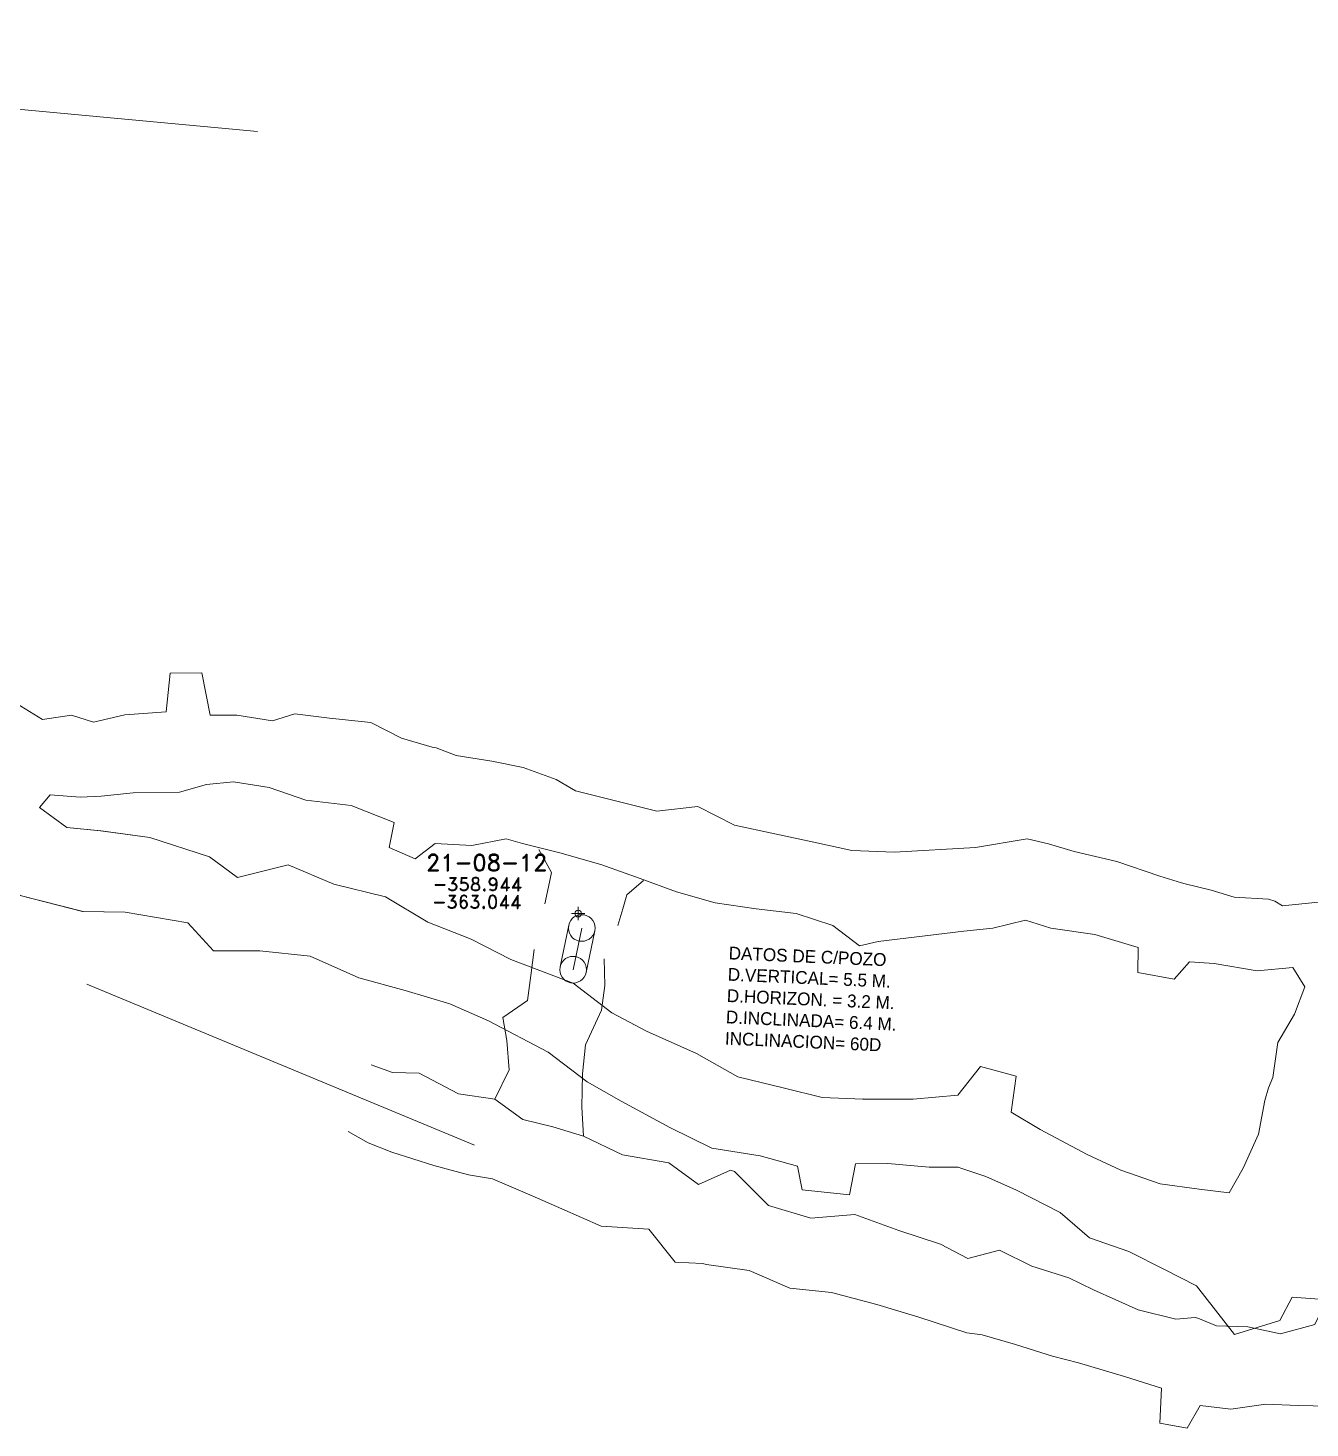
# Model space of a CAD drawing. Extents: x 0 to 99091, y -1812 to 13278.
# Drawn here: x 9610 to 9706.2, y 10090.3 to 10195.3 of the extents above; entities that cross this region are included whole.
import ezdxf
from ezdxf.enums import TextEntityAlignment as Align

# ---------------------------------------------------------------- set-up
doc = ezdxf.new("R2010")
doc.units = 0
doc.header["$MEASUREMENT"] = 0
doc.header["$PDMODE"] = 34
doc.header["$PDSIZE"] = 0.5
for name, color, linetype in [('F-440-8648-EW-SCR', 1, 'Continuous'), ('F-440-9081-E-SCR', 154, 'Continuous'), ('F-460-8733-W-SCR', 160, 'Continuous'), ('MARGEN', 7, 'Continuous')]:
    doc.layers.add(name, color=color, linetype=linetype)
doc.styles.add('ROMAND', font='ROMAND.SHX')
doc.styles.add('ROMANS', font='ROMANS.SHX', dxfattribs={"width": 2.5})

# ---------------------------------------------------------------- blocks, each defined once
blk = doc.blocks.new('F2')
at = {"lineweight": 0}
blk.add_point((0, 0), dxfattribs=at)
at = {"lineweight": 0, "style": 'ROMAND'}
for tag, height, p in [('NOMBRE', 1.25, (0.2, 6.62)), ('CIELO', 1, (0.14, 4.62)), ('PISO', 1, (0.14, 3.25))]:
    blk.add_attdef(tag, text='', height=height, dxfattribs=at).set_placement(p, align=Align.CENTER)
at = {"lineweight": 0, "style": 'ROMANS', "flags": 1}
for tag, p in [('MINA', (-0.07, -3.26)), ('LOCALIZACION', (-0.07, -4.93)), ('ESTRUCTURA', (-0.07, -6.62)), ('NIVEL', (-0.07, -8.29)), ('OBRA', (-0.07, -10.12)), ('FECHA', (-0.07, -11.79)), ('ATRAS', (-0.07, -13.48)), ('TOPOGRAFO', (2.67, -15.3))]:
    blk.add_attdef(tag, text='', height=1.25, dxfattribs=at).set_placement(p, align=Align.CENTER)

msp = doc.modelspace()

# ---------------------------------------------------------------- linework, layer by layer
at = {"color": 0, "linetype": 'Continuous', "lineweight": 0, "ltscale": 5, "flags": 128}
for points, elevation in [([(9627.25, 10187.53), (9543.9, 10195.3)], -716.56), ([(9643.54, 10111.48), (9614.45, 10123.55)], -371.04)]:
    msp.add_lwpolyline(points, dxfattribs=dict(at, elevation=elevation))
at = {"color": 3, "linetype": 'Continuous', "lineweight": 0, "ltscale": 5, "flags": 128}
for points in [[(9649.95, 10124.85), (9650.6, 10127.98)], [(9651.91, 10124.44), (9652.56, 10127.57)]]:
    msp.add_lwpolyline(points, dxfattribs=at)
at = {"color": 1, "linetype": 'Continuous', "lineweight": 0, "ltscale": 5, "flags": 128}
msp.add_lwpolyline([(9650.93, 10124.64), (9651.58, 10127.77)], dxfattribs=at)
at = {"color": 3, "linetype": 'Continuous', "lineweight": 0, "ltscale": 5}
for centre in [(9651.58, 10127.77), (9650.93, 10124.64)]:
    msp.add_circle(centre, 1, dxfattribs=at)
at = {"layer": 'F-440-8648-EW-SCR', "color": 1, "linetype": 'Continuous', "lineweight": 0, "flags": 128}
for elevation in [-359.42, -363.72]:
    msp.add_lwpolyline([(9671.66, 10107.75), (9668.12, 10108.12)], dxfattribs=dict(at, elevation=elevation))
at = {"layer": 'F-440-8648-EW-SCR', "color": 1, "linetype": 'Continuous', "lineweight": 0}
for points in [[(9615.48, 10135.07, -358.39), (9619.17, 10134.57, -358.37), (9623.64, 10133.1, -358.24), (9625.76, 10131.56, -357.93), (9629.55, 10132.52, -358.51), (9632.97, 10131.07, -359.29), (9636.86, 10130.11, -359.57), (9640.03, 10128.22, -359.65), (9643.29, 10126.93, -359.53), (9646.26, 10125.41, -358.71)], [(9615.52, 10135.07, -363.09), (9619.17, 10134.57, -363.07), (9623.64, 10133.1, -362.94), (9625.76, 10131.56, -362.93), (9629.55, 10132.52, -363.21), (9632.97, 10131.07, -363.19), (9636.86, 10130.11, -363.17), (9640.03, 10128.22, -363.15), (9643.29, 10126.93, -363.13), (9646.26, 10125.41, -363.61)], [(9675.05, 10133.45, -357.82), (9675.05, 10133.45, -357.82), (9675.05, 10133.45, -357.82), (9681.13, 10133.8, -359.05), (9685.01, 10134.47, -358.67)], [(9675.05, 10133.45, -362.02), (9675.05, 10133.45, -362.02), (9675.05, 10133.45, -362.02), (9681.13, 10133.8, -363.15), (9685.01, 10134.47, -363.47)], [(9685.01, 10134.47, -358.67), (9686.61, 10134.09, -358.11), (9688.52, 10133.51, -357.87), (9691.74, 10132.75, -357.96), (9694.96, 10131.66, -358.96), (9696.59, 10131.17, -359.11), (9696.87, 10131.09, -359.12), (9698.81, 10130.6, -358.97), (9700.54, 10130.08, -359.03), (9703.1, 10129.93, -358.8), (9703.58, 10129.79, -358.81)], [(9685.01, 10134.47, -363.47), (9686.61, 10134.09, -363.41), (9688.52, 10133.51, -363.47), (9691.74, 10132.75, -363.46), (9694.96, 10131.66, -363.46), (9696.59, 10131.17, -363.51), (9696.87, 10131.09, -363.52), (9698.81, 10130.6, -363.57), (9700.54, 10130.08, -363.63), (9703.1, 10129.93, -363.7), (9703.58, 10129.79, -363.71)], [(9703.58, 10129.79, -363.71), (9704.15, 10129.44, -363.77), (9706.84, 10129.7, -363.9), (9710.53, 10129.92, -364.28)], [(9703.58, 10129.79, -358.81), (9704.15, 10129.44, -358.87), (9706.84, 10129.7, -359.2), (9710.53, 10129.92, -359.58)], [(9614.12, 10129.01, -358.39), (9617.33, 10128.97, -358.37), (9622.01, 10128.16, -358.24), (9623.94, 10126.05, -357.93), (9627.42, 10126.06, -358.51), (9631.19, 10125.66, -359.29), (9634.86, 10124.03, -359.57), (9638.34, 10123.09, -359.65), (9641.69, 10122.09, -359.53), (9644.59, 10120.8, -358.71)], [(9614.16, 10129.01, -363.09), (9617.33, 10128.97, -363.07), (9622.01, 10128.16, -362.94), (9623.94, 10126.05, -362.93), (9627.42, 10126.06, -363.21), (9631.19, 10125.66, -363.19), (9634.86, 10124.03, -363.17), (9638.34, 10123.09, -363.15), (9641.69, 10122.09, -363.13), (9644.59, 10120.8, -363.61)], [(9672.42, 10126.43, -356.23), (9673.83, 10126.76, -357.82), (9673.83, 10126.76, -357.82), (9680.25, 10127.53, -359.05), (9682.42, 10127.75, -358.93)], [(9672.42, 10126.43, -361.83), (9673.83, 10126.76, -362.02), (9673.83, 10126.76, -362.02), (9680.25, 10127.53, -363.15), (9682.42, 10127.75, -363.03)], [(9682.42, 10127.75, -358.93), (9684.87, 10128.35, -358.11), (9686.78, 10127.77, -357.87), (9690.08, 10127.29, -357.96), (9693.34, 10126.3, -358.96), (9693.31, 10124.42, -359.11), (9696.04, 10123.92, -359.12), (9697.19, 10125.24, -358.97), (9699.03, 10125.1, -359.03), (9702.25, 10124.55, -358.85), (9702.25, 10124.55, -358.85)], [(9682.42, 10127.75, -363.03), (9684.87, 10128.35, -363.41), (9686.78, 10127.77, -363.47), (9690.08, 10127.29, -363.46), (9693.34, 10126.3, -363.46), (9693.31, 10124.42, -363.51), (9696.04, 10123.92, -363.52), (9697.19, 10125.24, -363.57), (9699.03, 10125.1, -363.63), (9702.25, 10124.55, -363.75), (9702.25, 10124.55, -363.75)], [(9646.26, 10125.41, -358.71), (9650.93, 10123.62, -358.71), (9653.84, 10121.4, -358.31), (9656.44, 10120.04, -358.4), (9660.19, 10118.36, -358.8), (9663.28, 10116.61, -358.8), (9666.8, 10115.76, -359.1), (9669.63, 10115.06, -359.3), (9672.66, 10114.92, -359.69)], [(9646.26, 10125.41, -363.61), (9650.93, 10123.62, -363.51), (9653.84, 10121.4, -363.61), (9656.44, 10120.04, -363.4), (9660.19, 10118.36, -363.4), (9663.28, 10116.61, -363.4), (9666.8, 10115.76, -363.5), (9669.63, 10115.06, -363.5), (9672.66, 10114.92, -363.49)], [(9702.25, 10124.55, -358.85), (9704.94, 10124.81, -358.87)], [(9702.25, 10124.55, -363.75), (9704.94, 10124.81, -363.77)], [(9703.44, 10116.56, -359.55), (9703.8, 10119.19, -359.53), (9705.05, 10121.3, -359.39), (9705.85, 10123.35, -359.45), (9704.94, 10124.81, -358.87)], [(9703.44, 10116.56, -364.05), (9703.8, 10119.19, -364.13), (9705.05, 10121.3, -364.19), (9705.85, 10123.35, -364.05), (9704.94, 10124.81, -363.77)], [(9644.59, 10120.8, -358.71), (9649.06, 10118.45, -358.71), (9651.98, 10116.22, -358.31), (9654.53, 10114.77, -358.4), (9658.19, 10112.81, -358.8), (9661.34, 10111.25, -358.8), (9664.97, 10110.68, -359.1), (9667.76, 10109.89, -359.3), (9668.12, 10108.12, -359.69)], [(9644.59, 10120.8, -363.61), (9649.06, 10118.45, -363.51), (9651.98, 10116.22, -363.61), (9654.53, 10114.77, -363.4), (9658.19, 10112.81, -363.4), (9661.34, 10111.25, -363.4), (9664.97, 10110.68, -363.5), (9667.76, 10109.89, -363.5), (9668.12, 10108.12, -363.49)], [(9672.66, 10114.92, -359.69), (9672.66, 10114.92, -359.69), (9676.46, 10114.93, -359.44), (9679.8, 10115.22, -359.45), (9681.51, 10117.39, -359.15), (9684.17, 10116.66, -359.15), (9683.8, 10113.95, -358.76), (9685.99, 10112.66, -358.77), (9689.5, 10110.77, -359.05)], [(9672.7, 10114.95, -363.53), (9672.7, 10114.95, -363.53), (9676.46, 10114.93, -363.54), (9679.8, 10115.22, -363.75), (9681.51, 10117.39, -363.55), (9684.17, 10116.66, -363.55), (9683.8, 10113.95, -363.56), (9685.99, 10112.66, -363.57), (9689.5, 10110.77, -363.35)], [(9697.9, 10108.18, -359.07), (9700.16, 10107.91, -359.07), (9701.22, 10109.75, -359.18), (9702.36, 10112.31, -359.39), (9702.83, 10114.82, -359.5), (9703.11, 10115.78, -359.7), (9703.44, 10116.56, -359.55)], [(9697.9, 10108.18, -363.77), (9700.16, 10107.91, -363.97), (9701.22, 10109.75, -363.88), (9702.36, 10112.31, -363.89), (9702.83, 10114.82, -364), (9703.11, 10115.78, -363.9), (9703.44, 10116.56, -364.05)], [(9671.66, 10107.75, -359.42), (9672.13, 10110.08, -359.63), (9674.54, 10110.09, -359.44), (9677.66, 10109.83, -359.45), (9679.82, 10109.83, -359.15), (9680.09, 10109.72, -359.15), (9681.89, 10109.12, -358.76), (9684.19, 10108.1, -358.77), (9687.49, 10106.42, -359.05)], [(9671.66, 10107.75, -363.72), (9672.13, 10110.08, -363.53), (9674.54, 10110.09, -363.54), (9677.66, 10109.83, -363.75), (9679.82, 10109.83, -363.55), (9680.09, 10109.72, -363.55), (9681.89, 10109.12, -363.56), (9684.19, 10108.1, -363.57), (9687.49, 10106.42, -363.35)], [(9689.5, 10110.77, -359.05), (9692.04, 10109.6, -359.25), (9694.98, 10108.57, -358.77), (9697.9, 10108.18, -359.07)], [(9689.5, 10110.77, -363.35), (9692.04, 10109.6, -363.45), (9694.98, 10108.57, -363.57), (9697.9, 10108.18, -363.77)], [(9687.49, 10106.42, -363.35), (9689.69, 10104.52, -363.45), (9692.63, 10103.49, -363.57), (9695.31, 10102.14, -363.87), (9697.72, 10100.92, -363.97)], [(9687.49, 10106.42, -359.05), (9689.69, 10104.52, -359.25), (9692.63, 10103.49, -358.77), (9695.31, 10102.14, -359.57), (9697.72, 10100.92, -359.47)], [(9723.01, 10099.57, -359.59), (9719.06, 10099.14, -358.99), (9716.16, 10099.25, -359.28), (9712.85, 10099.28, -359.27), (9709.77, 10099.61, -359.06), (9706.58, 10099.94, -358.96), (9704.89, 10100.06, -358.85), (9703.96, 10098.32, -358.85), (9700.57, 10097.26, -358.84), (9697.72, 10100.92, -359.47)], [(9723.01, 10099.57, -363.69), (9719.06, 10099.14, -363.59), (9716.16, 10099.25, -363.58), (9712.85, 10099.28, -363.97), (9709.77, 10099.61, -363.86), (9706.58, 10099.94, -364.06), (9704.89, 10100.06, -363.95), (9703.96, 10098.32, -363.95), (9700.57, 10097.26, -363.94), (9697.72, 10100.92, -363.97)]]:
    msp.add_polyline3d(points, dxfattribs=at)
at = {"layer": 'F-440-9081-E-SCR', "color": 154, "linetype": 'Continuous', "lineweight": 0}
for points in [[(9620.69, 10146.89, -359.39), (9620.39, 10143.99, -358.38), (9617.3, 10143.76, -358.23), (9614.95, 10143.22, -358.01), (9613.29, 10143.75, -357.93), (9611.11, 10143.42, -358.43), (9609.16, 10144.62, -358.33), (9609.16, 10144.62, -358.33)], [(9620.69, 10146.89, -363.09), (9620.39, 10143.99, -363.48), (9617.3, 10143.76, -363.43), (9614.95, 10143.22, -363.31), (9613.29, 10143.75, -363.23), (9611.11, 10143.42, -363.23), (9609.16, 10144.62, -362.53), (9609.16, 10144.62, -362.53)], [(9630.05, 10143.83, -359.06), (9628.37, 10143.31, -359.76), (9625.69, 10143.74, -359.83), (9623.69, 10143.74, -359.51), (9623.06, 10146.92, -359.39), (9620.69, 10146.89, -359.39)], [(9630.05, 10143.83, -363.06), (9628.37, 10143.31, -363.06), (9625.69, 10143.74, -363.13), (9623.69, 10143.74, -363.01), (9623.06, 10146.92, -363.09), (9620.69, 10146.89, -363.09)], [(9649.65, 10138.92, -363.02), (9647.19, 10139.82, -362.95), (9644.83, 10140.28, -363.08), (9642.16, 10140.72, -363.11), (9640.65, 10141.28, -363.03), (9640.36, 10141.35, -363.04), (9638.05, 10142.01, -363.07), (9635.76, 10143.18, -363.1), (9632.65, 10143.51, -363.03), (9630.05, 10143.83, -363.06)], [(9649.65, 10138.92, -359.02), (9647.19, 10139.82, -358.85), (9644.83, 10140.28, -358.58), (9642.16, 10140.72, -358.91), (9640.65, 10141.28, -359.03), (9640.36, 10141.35, -359.04), (9638.05, 10142.01, -358.87), (9635.76, 10143.18, -358.6), (9632.65, 10143.51, -358.73), (9630.05, 10143.83, -359.06)], [(9614.12, 10129.01, -358.39), (9609.44, 10130.22, -358.36), (9607.67, 10132.36, -358.7), (9606.29, 10133.86, -358.98), (9604.86, 10135.63, -358.64), (9603.23, 10136.44, -358.33), (9602.81, 10136.88, -358.7), (9601.06, 10138.38, -358.56), (9598.73, 10139.58, -357.5), (9598.48, 10139.76, -357.48), (9596.68, 10140.21, -357.32)], [(9614.16, 10129.01, -363.09), (9609.44, 10130.22, -362.46), (9607.67, 10132.36, -362.5), (9606.29, 10133.86, -362.48), (9604.86, 10135.63, -362.34), (9603.23, 10136.44, -362.53), (9602.81, 10136.88, -362.5), (9601.06, 10138.38, -362.26), (9598.73, 10139.58, -362.1), (9598.48, 10139.76, -362.08), (9596.68, 10140.21, -362.02)], [(9630.88, 10137.37, -358.99), (9630.88, 10137.37, -358.99), (9628.12, 10138.31, -359.76), (9625.44, 10138.75, -359.83), (9623.43, 10138.55, -359.51), (9621.4, 10137.95, -359.39), (9621.4, 10137.95, -359.39)], [(9630.88, 10137.37, -362.99), (9630.88, 10137.37, -362.99), (9628.12, 10138.31, -363.06), (9625.44, 10138.75, -363.13), (9623.43, 10138.55, -363.01), (9621.4, 10137.95, -363.09), (9621.4, 10137.95, -363.09)], [(9675.05, 10133.45, -357.82), (9671.84, 10133.59, -356.77), (9669, 10134.2, -357.51), (9666.07, 10134.83, -357.56), (9663.04, 10135.48, -357.72), (9660.3, 10136.89, -358.16), (9657.22, 10136.53, -358.71), (9654.21, 10137.28, -359.16), (9651.11, 10138.06, -359.32), (9649.65, 10138.92, -359.02)], [(9675.05, 10133.45, -362.02), (9671.84, 10133.59, -361.77), (9669, 10134.2, -361.71), (9666.07, 10134.83, -361.76), (9663.04, 10135.48, -361.82), (9660.3, 10136.89, -362.06), (9657.22, 10136.53, -362.31), (9654.21, 10137.28, -362.46), (9651.11, 10138.06, -362.52), (9649.65, 10138.92, -363.02)], [(9621.4, 10137.95, -359.39), (9621.4, 10137.95, -359.39), (9617.92, 10137.9, -358.23), (9615.53, 10137.65, -358.01), (9613.93, 10137.58, -357.93), (9611.7, 10137.75, -358.43), (9610.9, 10136.82, -358.7), (9610.9, 10136.82, -358.7)], [(9621.4, 10137.95, -363.09), (9621.4, 10137.95, -363.09), (9617.92, 10137.9, -363.43), (9615.53, 10137.65, -363.31), (9613.93, 10137.58, -363.23), (9611.7, 10137.75, -363.23), (9610.9, 10136.82, -362.5), (9610.9, 10136.82, -362.5)], [(9647.13, 10134.11, -359.16), (9645.91, 10134.47, -358.85), (9643.32, 10133.96, -358.58), (9640.58, 10134.1, -358.91), (9639.08, 10132.96, -359.03), (9637.14, 10133.8, -359.04), (9637.51, 10135.69, -358.87), (9634.27, 10136.95, -358.6), (9630.88, 10137.37, -358.99)], [(9647.13, 10134.11, -362.66), (9645.91, 10134.47, -362.95), (9643.32, 10133.96, -363.08), (9640.58, 10134.1, -363.11), (9639.08, 10132.96, -363.03), (9637.14, 10133.8, -363.04), (9637.51, 10135.69, -363.07), (9634.27, 10136.95, -363.1), (9630.88, 10137.37, -362.99)], [(9615.48, 10135.07, -358.39), (9612.93, 10135.31, -358.36), (9610.9, 10136.82, -358.7), (9610.9, 10136.82, -358.7)], [(9672.42, 10126.43, -356.23), (9670.43, 10127.96, -356.77), (9667.67, 10128.86, -357.51), (9664.66, 10129.2, -357.56), (9661.58, 10129.66, -357.72), (9658.7, 10130.49, -358.16), (9655.96, 10131.48, -358.71), (9653.02, 10132.53, -359.16), (9649.94, 10133.4, -359.32), (9647.13, 10134.11, -359.16)], [(9672.42, 10126.43, -361.83), (9670.43, 10127.96, -361.77), (9667.67, 10128.86, -361.71), (9664.66, 10129.2, -361.76), (9661.58, 10129.66, -361.82), (9658.7, 10130.49, -362.06), (9655.96, 10131.48, -362.31), (9653.02, 10132.53, -362.46), (9649.94, 10133.4, -362.52), (9647.13, 10134.11, -362.66)], [(9648.81, 10129.59, -358.94), (9649.08, 10130.85, -358.99), (9649.3, 10131.94, -359.25), (9648.36, 10133.67, -359.2)], [(9648.81, 10129.59, -363.04), (9649.08, 10130.85, -362.99), (9649.3, 10131.94, -362.95), (9648.36, 10133.67, -362.8)], [(9654.28, 10127.97, -358.94), (9654.65, 10129.21, -358.99), (9654.96, 10130.26, -359.25), (9656.22, 10131.34, -359.2)], [(9654.28, 10127.97, -363.04), (9654.65, 10129.21, -362.99), (9654.96, 10130.26, -362.95), (9656.22, 10131.34, -362.8)]]:
    msp.add_polyline3d(points, dxfattribs=at)
at = {"layer": 'F-460-8733-W-SCR', "color": 160, "linetype": 'Continuous', "lineweight": 0}
for points in [[(9648.01, 10126.16, -368.77), (9647.75, 10124.2, -368.98), (9647.51, 10122.34, -369.08)], [(9648.01, 10126.16, -373.37), (9647.75, 10124.2, -373.78), (9647.51, 10122.34, -374.08)], [(9653.27, 10125.46, -368.77), (9653.3, 10123.46, -368.98), (9653.06, 10121.6, -369.08)], [(9653.27, 10125.46, -373.37), (9653.3, 10123.46, -373.78), (9653.06, 10121.6, -374.08)], [(9647.51, 10122.34, -369.08), (9647.51, 10122.34, -369.08), (9645.67, 10121.06, -371.28), (9645.97, 10119.34, -371.4), (9646.14, 10117.13, -371.36), (9645.05, 10114.92, -371.5), (9645.05, 10114.92, -371.5)], [(9647.51, 10122.34, -374.08), (9647.51, 10122.34, -374.08), (9645.67, 10121.06, -374.58), (9645.97, 10119.34, -375), (9646.14, 10117.13, -375.26), (9645.05, 10114.92, -375.7), (9645.05, 10114.92, -375.7)], [(9653.06, 10121.6, -369.08), (9653.06, 10121.6, -369.08), (9653.06, 10121.6, -369.08), (9651.86, 10119, -371.4), (9651.63, 10116.82, -371.36), (9651.59, 10114.32, -371.35), (9651.72, 10112.15, -371.31)], [(9653.06, 10121.6, -374.08), (9653.06, 10121.6, -374.08), (9653.06, 10121.6, -374.08), (9651.86, 10119, -375), (9651.63, 10116.82, -375.26), (9651.59, 10114.32, -375.55), (9651.72, 10112.15, -376.21)], [(9635.79, 10117.5, -370.64), (9637.39, 10116.94, -370.85), (9639.38, 10116.89, -370.86), (9642.34, 10115.33, -371.08), (9645.05, 10114.92, -371.5), (9647.16, 10113.41, -371.25)], [(9635.79, 10117.5, -375.24), (9637.39, 10116.94, -375.45), (9639.38, 10116.89, -375.66), (9642.34, 10115.33, -375.68), (9645.05, 10114.92, -375.7), (9647.16, 10113.41, -375.75)], [(9647.16, 10113.41, -371.25), (9649.42, 10112.84, -371.03), (9651.72, 10112.15, -371.31), (9654.64, 10110.76, -371.42), (9658.11, 10110.14, -371.13), (9660.34, 10108.53, -371.02), (9662.74, 10109.59, -370.89), (9663.03, 10109.5, -370.9), (9665.6, 10106.96, -371), (9668.76, 10106.01, -371.01), (9672.08, 10106.27, -370.62), (9675.37, 10105.08, -369.53), (9678.5, 10104.04, -371.54), (9680.56, 10102.97, -371.83)], [(9647.16, 10113.41, -375.75), (9649.42, 10112.84, -375.93), (9651.72, 10112.15, -376.21), (9654.64, 10110.76, -376.12), (9658.11, 10110.14, -376.13), (9660.34, 10108.53, -376.12), (9662.74, 10109.59, -375.69), (9663.03, 10109.5, -375.7), (9665.6, 10106.96, -375.6), (9668.76, 10106.01, -375.71), (9672.08, 10106.27, -375.82), (9675.37, 10105.08, -375.83), (9678.5, 10104.04, -375.94), (9680.56, 10102.97, -376.13)], [(9634.05, 10112.5, -370.64), (9635.55, 10111.65, -370.85), (9637.32, 10110.94, -370.86), (9640.47, 10109.95, -371.08), (9643.08, 10109.25, -371.5), (9644.88, 10108.94, -371.41)], [(9634.05, 10112.5, -375.24), (9635.55, 10111.65, -375.45), (9637.32, 10110.94, -375.66), (9640.47, 10109.95, -375.68), (9643.08, 10109.25, -375.7), (9644.88, 10108.94, -375.71)], [(9644.88, 10108.94, -371.41), (9647.87, 10107.67, -371.03), (9650.09, 10106.69, -371.31), (9653.03, 10105.39, -371.42), (9656.61, 10105.16, -371.13), (9658.59, 10102.69, -371.02), (9660.65, 10102.59, -370.89), (9660.93, 10102.51, -370.9), (9664.14, 10102.07, -371), (9667.19, 10100.74, -371.01), (9670.33, 10100.43, -370.62), (9673.71, 10099.52, -369.53), (9676.87, 10098.58, -371.54), (9680.48, 10097.39, -371.77)], [(9644.88, 10108.94, -375.71), (9647.87, 10107.67, -375.93), (9650.09, 10106.69, -376.21), (9653.03, 10105.39, -376.12), (9656.61, 10105.16, -376.13), (9658.59, 10102.69, -376.12), (9660.65, 10102.59, -375.69), (9660.93, 10102.51, -375.7), (9664.14, 10102.07, -375.6), (9667.19, 10100.74, -375.71), (9670.33, 10100.43, -375.82), (9673.71, 10099.52, -375.83), (9676.87, 10098.58, -375.94), (9680.48, 10097.39, -375.87)], [(9680.56, 10102.97, -371.83), (9682.93, 10103.6, -371.75), (9685.34, 10102.39, -371.38), (9688.12, 10101.52, -371.61), (9689.98, 10100.62, -371.43), (9693.34, 10099.12, -372.07), (9696.16, 10098.43, -372.2), (9697.61, 10098.54, -372.42), (9697.81, 10098.5, -372.42), (9699.22, 10097.91, -372.24), (9701.55, 10097.84, -371.86), (9704, 10097.33, -371.69), (9706.59, 10098.03, -372.12), (9707.26, 10099.41, -371.94), (9709.95, 10098.85, -371.95)], [(9680.56, 10102.97, -376.13), (9682.93, 10103.6, -376.05), (9685.34, 10102.39, -376.18), (9688.12, 10101.52, -376.21), (9689.98, 10100.62, -376.33), (9693.34, 10099.12, -376.37), (9696.16, 10098.43, -376.4), (9697.61, 10098.54, -376.42), (9697.81, 10098.5, -376.42), (9699.22, 10097.91, -376.34), (9701.55, 10097.84, -376.36), (9704, 10097.33, -376.39), (9706.59, 10098.03, -376.42), (9707.26, 10099.4, -376.44), (9709.96, 10098.85, -376.45)], [(9680.48, 10097.39, -371.77), (9680.48, 10097.39, -371.77), (9681.62, 10097.24, -371.75), (9684.13, 10096.52, -371.38), (9686.91, 10095.64, -371.61), (9688.85, 10095.14, -371.43), (9692.31, 10094.12, -372.07), (9695.09, 10093.24, -372.2), (9694.95, 10090.62, -372.42), (9697.01, 10090.25, -372.42), (9697.99, 10091.93, -372.24), (9700.28, 10091.67, -371.86), (9702.91, 10092.04, -371.69), (9705.34, 10091.95, -372.12), (9707.58, 10091.9, -371.94), (9707.87, 10091.84, -371.95)], [(9680.48, 10097.39, -375.87), (9680.48, 10097.39, -375.87), (9681.62, 10097.24, -376.05), (9684.13, 10096.52, -376.18), (9686.91, 10095.64, -376.21), (9688.85, 10095.14, -376.33), (9692.31, 10094.12, -376.37), (9695.09, 10093.24, -376.4), (9694.95, 10090.62, -376.42), (9697.01, 10090.25, -376.42), (9697.99, 10091.93, -376.34), (9700.28, 10091.67, -376.36), (9702.91, 10092.04, -376.39), (9705.34, 10091.95, -376.42), (9707.58, 10091.9, -376.44), (9707.87, 10091.84, -376.45)]]:
    msp.add_polyline3d(points, dxfattribs=at)
at = {"layer": 'MARGEN', "color": 154, "linetype": 'Continuous', "lineweight": 0}
msp.add_polyline3d([(9615.52, 10135.07, -363.09), (9612.93, 10135.31, -362.46), (9610.9, 10136.82, -362.5), (9610.9, 10136.82, -362.5)], dxfattribs=at)

# ---------------------------------------------------------------- block references
at = {"color": 0, "linetype": 'Continuous', "lineweight": 0, "ltscale": 5}
ref = msp.add_blockref('F2', (9651.31, 10128.85, -358.94), dxfattribs=at)
ref.add_attrib('NOMBRE', '21-08-12', dxfattribs={"lineweight": 0, "height": 1.25, "style": 'ROMAND'}).set_placement((9644.45, 10132.05, -358.94), align=Align.CENTER)
ref.add_attrib('CIELO', '-358.944', dxfattribs={"lineweight": 0, "height": 1, "style": 'ROMAND'}).set_placement((9643.74, 10130.55, -358.94), align=Align.CENTER)
ref.add_attrib('PISO', '-363.044', dxfattribs={"lineweight": 0, "height": 1, "style": 'ROMAND'}).set_placement((9643.69, 10129.23, -358.94), align=Align.CENTER)

# ---------------------------------------------------------------- texts
at = {"color": 0, "linetype": 'Continuous', "lineweight": 0, "ltscale": 5, "insert": (9662.63, 10126.38), "char_height": 0.9604, "width": 22.2255, "attachment_point": 1, "rotation": 357.5111}
msp.add_mtext('DATOS DE C/POZO\\PD.VERTICAL= 5.5 M.\\PD.HORIZON. = 3.2 M.\\PD.INCLINADA= 6.4 M.\\PINCLINACION= 60D', dxfattribs=at)

doc.saveas('drawing.dxf')
